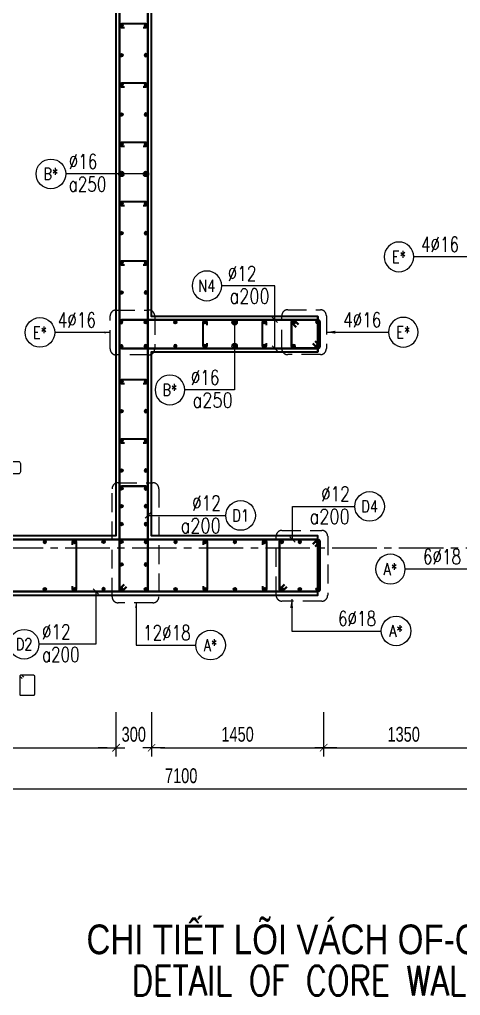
# Model space of a CAD drawing. Header units: millimetres. Extents: x 988833 to 1318015, y -9365 to 47591.
# Drawn here: x 993647 to 997364, y -2887 to 5337 of the extents above; entities that cross this region are included whole.
import ezdxf
from ezdxf.enums import TextEntityAlignment as Align

# ---------------------------------------------------------------- set-up
doc = ezdxf.new("R2010")
doc.units = ezdxf.units.MM
doc.header["$MEASUREMENT"] = 0
doc.linetypes.add('HIDDEN2', pattern=[4.7625, 3.175, -1.5875])
doc.linetypes.add('OF_Grid_1$0$CENTER2', pattern=[1.125, 0.75, -0.125, 0.125, -0.125])
doc.layers.get('0').update_dxf_attribs({"lineweight": 20})
doc.layers.get('Defpoints').update_dxf_attribs({"color": 151, "lineweight": 9})
for name, color, linetype, lineweight in [('KC-LEADER', 153, 'Continuous', 18), ('KC-THEP', 6, 'Continuous', 40), ('NDC_S_ANNO', 7, 'Continuous', 20), ('NDC_S_DIM', 1, 'Continuous', 15), ('NDC_S_ENG TITLE', 3, 'Continuous', 20), ('NDC_S_HIDDEN', 8, 'HIDDEN2', 13), ('NDC_S_LEADER', 1, 'Continuous', 15), ('NDC_S_REBAR', 4, 'Continuous', 35), ('NDC_S_STIRRUP', 4, 'Continuous', 40), ('NDC_S_TEXT SYMBOL', 7, 'Continuous', 20), ('NDC_S_VN TEXT', 7, 'Continuous', 20), ('NDC_S_VN TITLE', 6, 'Continuous', 35), ('NDC_S_WALL', 6, 'Continuous', 35), ('OF_Grid_1$0$NDC_S_AXIS', 5, 'OF_Grid_1$0$CENTER2', 13)]:
    doc.layers.add(name, color=color, linetype=linetype, lineweight=lineweight)
doc.layers.add('Ligature', color=1, linetype='Continuous')
doc.styles.add('NDC_ANNO', font='', dxfattribs={"width": 0.8})
doc.styles.add('NDC_ARIAL', font='arial.ttf', dxfattribs={"width": 0.85})
doc.styles.add('NDC_DIM', font='', dxfattribs={"width": 0.75})
doc.styles.add('NDC_EN TXT', font='romans.shx', dxfattribs={"width": 0.8})
doc.styles.add('NDC_VIE TXT', font='arial.ttf', dxfattribs={"width": 0.8})
doc.styles.get('NDC_ANNO').set_extended_font_data('Dotum')
doc.styles.get('NDC_DIM').set_extended_font_data('Dotum')
doc.dimstyles.new('NDC_1-50', dxfattribs={"dimscale": 50, "dimtxt": 2.5, "dimasz": 1, "dimexe": 1.5, "dimexo": 0, "dimgap": 0.8, "dimtad": 1, "dimdec": 0, "dimdsep": 46, "dimtxsty": 'NDC_ARIAL', "dimblk": 'DIMMARK', "dimcen": 49999.938995, "dimdle": 1.5, "dimclrd": 1, "dimclre": 1, "dimclrt": 3, "dimadec": 0, "dimazin": 0, "dimtfac": 1, "dimtdec": 0, "dimtix": 1, "dimtmove": 2, "dimatfit": 3, "dimfxl": 1, "dimarcsym": 0})
doc.dimstyles.new('NDC_dim_30', dxfattribs={"dimscale": 30, "dimtxt": 2.5, "dimasz": 1.5, "dimexe": 1.5, "dimexo": 2.5, "dimgap": 1, "dimtad": 1, "dimdec": 0, "dimzin": 0, "dimdsep": 46, "dimtxsty": 'NDC_DIM', "dimblk": 'DIMMARK', "dimcen": 0.09, "dimdle": 1.2, "dimclrd": 1, "dimclre": 1, "dimclrt": 3, "dimadec": 0, "dimazin": 0, "dimtfac": 1, "dimtdec": 0, "dimtix": 1, "dimtofl": 0, "dimtmove": 0, "dimatfit": 3, "dimfxl": 6, "dimfxlon": 1, "dimtolj": 1, "dimtzin": 0, "dimarcsym": 0})
doc.dimstyles.new('NDC_dim_50', dxfattribs={"dimscale": 50, "dimtxt": 2.5, "dimasz": 1.5, "dimexe": 1.5, "dimexo": 2.5, "dimgap": 1, "dimtad": 1, "dimdec": 0, "dimzin": 0, "dimdsep": 46, "dimtxsty": 'NDC_DIM', "dimblk": 'DIMMARK', "dimcen": 0.09, "dimdle": 1.2, "dimclrd": 1, "dimclre": 1, "dimclrt": 3, "dimadec": 0, "dimazin": 0, "dimtfac": 1, "dimtdec": 0, "dimtix": 1, "dimtofl": 0, "dimtmove": 0, "dimatfit": 3, "dimfxl": 6, "dimfxlon": 1, "dimtolj": 1, "dimtzin": 0, "dimarcsym": 0})

# ---------------------------------------------------------------- blocks, each defined once
blk = doc.blocks.new('DIMMARK')
at = {"layer": 'NDC_S_DIM', "color": 1}
blk.add_line((-1.5, 0), (1, 0), dxfattribs=at)
at = {"layer": 'NDC_S_DIM', "color": 2, "const_width": 0.1}
blk.add_lwpolyline([(-0.42, -0.42), (0.42, 0.42)], dxfattribs=at)
blk = doc.blocks.new('*U9')
blk.add_circle((2.5, 0), 2.5)
at = {"layer": 'NDC_S_VN TEXT', "color": 3, "style": 'NDC_EN TXT', "width": 0.75}
blk.add_attdef('DK2', text='', height=2.5, dxfattribs=at).set_placement((-0.85, 0.85), align=Align.RIGHT)
at = {"layer": 'NDC_S_VN TEXT', "color": 7, "style": 'NDC_EN TXT', "width": 0.8}
blk.add_attdef('SH3', text='', height=2, dxfattribs=at).set_placement((2.5, 0), align=Align.MIDDLE)
blk = doc.blocks.new('THEP')
at = {"layer": 'KC-LEADER', "color": 6}
blk.add_circle((0, 0), 14, dxfattribs=at)
at = {"layer": 'KC-THEP'}
for p, q in [((-14, 0), (14, 0)), ((9.9, 9.9), (-9.9, -9.9)), ((-9.9, 9.9), (9.9, -9.9)), ((0, 14), (0, -14))]:
    blk.add_line(p, q, dxfattribs=at)
blk = doc.blocks.new('*U11')
blk.add_circle((-2.5, 0), 2.5)
at = {"layer": 'NDC_S_VN TEXT', "color": 3, "style": 'NDC_EN TXT', "width": 0.75}
for tag, p in [('DK1', (0.5, 0.85)), ('KC1', (0.5, -2.97))]:
    blk.add_attdef(tag, p, '', height=2.5, dxfattribs=at)
at = {"layer": 'NDC_S_VN TEXT', "color": 7, "style": 'NDC_EN TXT', "width": 0.8}
blk.add_attdef('SH2', text='', height=2, dxfattribs=at).set_placement((-2.5, 0), align=Align.MIDDLE)
blk = doc.blocks.new('*U10')
blk.add_circle((2.5, 0), 2.5)
at = {"layer": 'NDC_S_VN TEXT', "color": 3, "style": 'NDC_EN TXT'}
for tag, width, p in [('DK2', 0.75, (-0.85, 0.85)), ('KC2', 0.8, (-0.85, -2.97))]:
    blk.add_attdef(tag, text='', height=2.5, dxfattribs=dict(at, width=width)).set_placement(p, align=Align.RIGHT)
at = {"layer": 'NDC_S_VN TEXT', "color": 7, "style": 'NDC_EN TXT', "width": 0.8}
blk.add_attdef('SH3', text='', height=2, dxfattribs=at).set_placement((2.5, 0), align=Align.MIDDLE)
blk = doc.blocks.new('*U247')
at = {"layer": 'KC-THEP', "rotation": 9.668564436380946}
blk.add_blockref('THEP', (0, 100.3), dxfattribs=at)
at = {"layer": 'KC-THEP', "xscale": -1, "rotation": 170.331435563619}
blk.add_blockref('THEP', (0, -100.3), dxfattribs=at)
blk = doc.blocks.new('*U246')
at = {"layer": 'NDC_S_HIDDEN', "color": 0, "linetype": 'ByBlock', "lineweight": -2, "transparency": 16777216}
for p in [(0, 0), (250, 0), (500, 0), (750, 0), (1000, 0), (1250, 0)]:
    blk.add_blockref('*U247', p, dxfattribs=at)
blk = doc.blocks.new('*U13')
blk.add_circle((-2.5, 0), 2.5)
at = {"layer": 'NDC_S_VN TEXT', "color": 3, "style": 'NDC_EN TXT', "width": 0.75}
blk.add_attdef('DK1', (0.5, 0.85), '', height=2.5, dxfattribs=at)
at = {"layer": 'NDC_S_VN TEXT', "color": 7, "style": 'NDC_EN TXT', "width": 0.8}
blk.add_attdef('SH2', text='', height=2, dxfattribs=at).set_placement((-2.5, 0), align=Align.MIDDLE)
blk = doc.blocks.new('*D285')
at = {"layer": 'Defpoints', "color": 0, "transparency": 16777216}
for p in [(991460.3, 485.6), (998560.1, -336), (991460.3, -1148.8)]:
    blk.add_point(p, dxfattribs=at)
at = {"layer": 'NDC_S_DIM', "color": 1, "lineweight": -2, "transparency": 16777216}
for p, q in [((991460.3, -848.8), (991460.3, -1223.8)), ((998560.1, -848.8), (998560.1, -1223.8)), ((998485.1, -1148.8), (991535.3, -1148.8))]:
    blk.add_line(p, q, dxfattribs=at)
at = {"layer": 'NDC_S_DIM', "color": 1, "lineweight": -2, "transparency": 16777216, "xscale": 75, "yscale": 75, "zscale": 75, "rotation": 180}
blk.add_blockref('DIMMARK', (991460.3, -1148.8), dxfattribs=at)
at = {"layer": 'NDC_S_DIM', "color": 1, "lineweight": -2, "transparency": 16777216, "xscale": 75, "yscale": 75, "zscale": 75}
blk.add_blockref('DIMMARK', (998560.1, -1148.8), dxfattribs=at)
at = {"layer": 'NDC_S_DIM', "color": 3, "transparency": 16777216, "insert": (995010.2, -1036.2), "char_height": 125, "attachment_point": 5, "style": 'NDC_DIM'}
blk.add_mtext('\\A1;7100', dxfattribs=at)
blk = doc.blocks.new('*D272')
at = {"layer": 'Defpoints', "color": 0, "ltscale": 200, "transparency": 16777216}
for p in [(994460.3, 985.6), (991760.3, 485.6), (994460.3, -799.6)]:
    blk.add_point(p, dxfattribs=at)
at = {"layer": 'NDC_S_DIM', "color": 1, "lineweight": -2, "ltscale": 200, "transparency": 16777216}
for p, q in [((991760.3, -499.6), (991760.3, -874.6)), ((994460.3, -499.6), (994460.3, -874.6)), ((991835.3, -799.6), (994385.3, -799.6))]:
    blk.add_line(p, q, dxfattribs=at)
at = {"layer": 'NDC_S_DIM', "color": 1, "lineweight": -2, "ltscale": 200, "transparency": 16777216, "xscale": 75, "yscale": 75, "zscale": 75, "rotation": 180}
blk.add_blockref('DIMMARK', (991760.3, -799.6), dxfattribs=at)
at = {"layer": 'NDC_S_DIM', "color": 1, "lineweight": -2, "ltscale": 200, "transparency": 16777216, "xscale": 75, "yscale": 75, "zscale": 75}
blk.add_blockref('DIMMARK', (994460.3, -799.6), dxfattribs=at)
at = {"layer": 'NDC_S_DIM', "color": 3, "ltscale": 200, "transparency": 16777216, "insert": (993110.3, -687), "char_height": 125, "attachment_point": 5, "style": 'NDC_DIM'}
blk.add_mtext('\\A1;2700', dxfattribs=at)
blk = doc.blocks.new('*D273')
at = {"layer": 'Defpoints', "color": 0, "ltscale": 200, "transparency": 16777216}
for p in [(994460.3, 985.6), (994760.3, 985.6), (994760.3, -799.6)]:
    blk.add_point(p, dxfattribs=at)
at = {"layer": 'NDC_S_DIM', "color": 1, "lineweight": -2, "ltscale": 200, "transparency": 16777216}
for p, q in [((994460.3, -499.6), (994460.3, -874.6)), ((994760.3, -499.6), (994760.3, -874.6)), ((994385.3, -799.6), (994310.3, -799.6)), ((994835.3, -799.6), (994910.3, -799.6))]:
    blk.add_line(p, q, dxfattribs=at)
at = {"layer": 'NDC_S_DIM', "color": 1, "lineweight": -2, "ltscale": 200, "transparency": 16777216, "xscale": 75, "yscale": 75, "zscale": 75}
blk.add_blockref('DIMMARK', (994460.3, -799.6), dxfattribs=at)
at = {"layer": 'NDC_S_DIM', "color": 1, "lineweight": -2, "ltscale": 200, "transparency": 16777216, "xscale": 75, "yscale": 75, "zscale": 75, "rotation": 180}
blk.add_blockref('DIMMARK', (994760.3, -799.6), dxfattribs=at)
at = {"layer": 'NDC_S_DIM', "color": 3, "ltscale": 200, "transparency": 16777216, "insert": (994610.3, -687), "char_height": 125, "attachment_point": 5, "style": 'NDC_DIM'}
blk.add_mtext('\\A1;300', dxfattribs=at)
blk = doc.blocks.new('*D274')
at = {"layer": 'Defpoints', "color": 0, "ltscale": 200, "transparency": 16777216}
for p in [(994760.3, 985.6), (996210.3, 985.6), (996210.3, -799.6)]:
    blk.add_point(p, dxfattribs=at)
at = {"layer": 'NDC_S_DIM', "color": 1, "lineweight": -2, "ltscale": 200, "transparency": 16777216}
for p, q in [((994760.3, -499.6), (994760.3, -874.6)), ((996210.3, -499.6), (996210.3, -874.6)), ((994835.3, -799.6), (996135.3, -799.6))]:
    blk.add_line(p, q, dxfattribs=at)
at = {"layer": 'NDC_S_DIM', "color": 1, "lineweight": -2, "ltscale": 200, "transparency": 16777216, "xscale": 75, "yscale": 75, "zscale": 75, "rotation": 180}
blk.add_blockref('DIMMARK', (994760.3, -799.6), dxfattribs=at)
at = {"layer": 'NDC_S_DIM', "color": 1, "lineweight": -2, "ltscale": 200, "transparency": 16777216, "xscale": 75, "yscale": 75, "zscale": 75}
blk.add_blockref('DIMMARK', (996210.3, -799.6), dxfattribs=at)
at = {"layer": 'NDC_S_DIM', "color": 3, "ltscale": 200, "transparency": 16777216, "insert": (995485.3, -687), "char_height": 125, "attachment_point": 5, "style": 'NDC_DIM'}
blk.add_mtext('\\A1;1450', dxfattribs=at)
blk = doc.blocks.new('*D275')
at = {"layer": 'Defpoints', "color": 0, "ltscale": 200, "transparency": 16777216}
for p in [(996210.3, 985.6), (997560.3, 948.4), (997560.3, -799.6)]:
    blk.add_point(p, dxfattribs=at)
at = {"layer": 'NDC_S_DIM', "color": 1, "lineweight": -2, "ltscale": 200, "transparency": 16777216}
for p, q in [((996210.3, -499.6), (996210.3, -874.6)), ((997560.3, -499.6), (997560.3, -874.6)), ((996285.3, -799.6), (997485.3, -799.6))]:
    blk.add_line(p, q, dxfattribs=at)
at = {"layer": 'NDC_S_DIM', "color": 1, "lineweight": -2, "ltscale": 200, "transparency": 16777216, "xscale": 75, "yscale": 75, "zscale": 75, "rotation": 180}
blk.add_blockref('DIMMARK', (996210.3, -799.6), dxfattribs=at)
at = {"layer": 'NDC_S_DIM', "color": 1, "lineweight": -2, "ltscale": 200, "transparency": 16777216, "xscale": 75, "yscale": 75, "zscale": 75}
blk.add_blockref('DIMMARK', (997560.3, -799.6), dxfattribs=at)
at = {"layer": 'NDC_S_DIM', "color": 3, "ltscale": 200, "transparency": 16777216, "insert": (996885.3, -687), "char_height": 125, "attachment_point": 5, "style": 'NDC_DIM'}
blk.add_mtext('\\A1;1350', dxfattribs=at)
blk = doc.blocks.new('Drawing name_symbol')
at = {"layer": 'NDC_S_ENG TITLE', "style": 'NDC_EN TXT', "width": 0.8}
blk.add_attdef('SECTDET1', text='', height=5, dxfattribs=at).set_placement((0, 1.01), align=Align.CENTER)
at = {"layer": 'NDC_S_TEXT SYMBOL', "lineweight": 25, "style": 'NDC_ANNO', "width": 0.8}
blk.add_attdef('SSCALE', text='', height=2.5, dxfattribs=at).set_placement((0, -4), align=Align.CENTER)
at = {"layer": 'NDC_S_VN TITLE', "style": 'NDC_VIE TXT', "width": 0.8}
blk.add_attdef('SECTDET2', text='', height=5, dxfattribs=at).set_placement((0, 7.97), align=Align.CENTER)

msp = doc.modelspace()

# ---------------------------------------------------------------- linework, layer by layer
at = {"layer": 'Ligature', "elevation": 0}
msp.add_lwpolyline([(993487, 1612.5), (993637.3, 1612.5, -0.414214), (993654.9, 1594.9), (993654.9, 1525.8, -0.414214), (993637.3, 1508.2), (993149.1, 1508.2)], format="xyb", dxfattribs=at)
at = {"layer": 'Ligature'}
msp.add_lwpolyline([(993669.8, -216.2), (993653.9, -200.3, -0.668179), (993659.6, -186.3), (993764.3, -186.3, -0.414214), (993772.4, -194.5), (993772.4, -351.6, -0.414214), (993764.3, -359.8), (993659.6, -359.8, -0.414214), (993651.5, -351.6), (993651.5, -194.5, -0.668179), (993665.4, -188.7), (993681.4, -204.7)], format="xyb", dxfattribs=at)
at = {"layer": 'NDC_S_HIDDEN', "ltscale": 50}
for points in [[(994461, 2888.5), (994736.9, 2888.5, -0.414214), (994786.9, 2838.5), (994786.9, 2561, -0.414214), (994736.9, 2511), (994461, 2511, -0.414214), (994411, 2561), (994411, 2838.5, -0.414214)], [(995907.5, 2890.7), (996183.4, 2890.7, -0.414214), (996233.4, 2840.7), (996233.4, 2563.2, -0.414214), (996183.4, 2513.2), (995907.5, 2513.2, -0.414214), (995857.5, 2563.2), (995857.5, 2840.7, -0.414214)], [(994771.8, 422.2), (994477.4, 422.2, -0.414214), (994427.4, 472.2), (994427.4, 1383.2, -0.414214), (994477.4, 1433.2), (994771.8, 1433.2, -0.414214), (994821.8, 1383.2), (994821.8, 472.2, -0.414214)], [(995859.5, 1031.8), (996194.7, 1031.8, -0.414214), (996244.7, 981.8), (996244.7, 485.6, -0.414214), (996194.7, 435.6), (995859.5, 435.6, -0.414214), (995809.5, 485.6), (995809.5, 981.8, -0.414214)]]:
    msp.add_lwpolyline(points, format="xyb", close=True, dxfattribs=at)
at = {"layer": 'NDC_S_REBAR'}
for points in [[(994688, 5270.6), (994713, 5270.6, 1), (994713, 5300.6), (994506, 5300.6, 1), (994506, 5270.6), (994531, 5270.6)], [(994688, 4770.6), (994713, 4770.6, 1), (994713, 4800.6), (994506, 4800.6, 1), (994506, 4770.6), (994531, 4770.6)], [(994688, 4270.6), (994713, 4270.6, 1), (994713, 4300.6), (994506, 4300.6, 1), (994506, 4270.6), (994531, 4270.6)], [(994688, 3770.6), (994713, 3770.6, 1), (994713, 3800.6), (994506, 3800.6, 1), (994506, 3770.6), (994531, 3770.6)], [(994688, 3270.6), (994713, 3270.6, 1), (994713, 3300.6), (994506, 3300.6, 1), (994506, 3270.6), (994531, 3270.6)], [(995225.5, 2610.9), (995225.5, 2585.9, -1), (995195.5, 2585.9), (995195.5, 2785.9, -1), (995225.5, 2785.9), (995225.5, 2760.9)], [(995725.5, 2610.9), (995725.5, 2585.9, -1), (995695.5, 2585.9), (995695.5, 2785.9, -1), (995725.5, 2785.9), (995725.5, 2760.9)], [(994688, 2270.6), (994713, 2270.6, 1), (994713, 2300.6), (994506, 2300.6, 1), (994506, 2270.6), (994531, 2270.6)], [(994688, 1770.6), (994713, 1770.6, 1), (994713, 1800.6), (994506, 1800.6, 1), (994506, 1770.6), (994531, 1770.6)], [(994095.1, 910.6), (994095.1, 935.6, -1), (994125.1, 935.6), (994125.1, 535.6, -1), (994095.1, 535.6), (994095.1, 560.6)], [(995198, 910.6), (995198, 935.6, -1), (995228, 935.6), (995228, 535.6, -1), (995198, 535.6), (995198, 560.6)], [(995698, 910.6), (995698, 935.6, -1), (995728, 935.6), (995728, 535.6, -1), (995698, 535.6), (995698, 560.6)]]:
    msp.add_lwpolyline(points, format="xyb", dxfattribs=at)
at = {"layer": 'NDC_S_STIRRUP'}
for points in [[(994529.5, 575.6), (994489.5, 535.6, 0.414214), (994509.5, 515.6), (994709.5, 515.6, 0.414214), (994729.5, 535.6), (994729.5, 12835.6, 0.414214), (994709.5, 12855.6), (994509.5, 12855.6, 0.414214), (994489.5, 12835.6), (994489.5, 535.6, 0.414214), (994509.5, 515.6), (994549.5, 555.6)], [(996119.5, 2605.6), (996159.5, 2565.6, 0.414214), (996179.5, 2585.6), (996179.5, 2785.6, 0.414214), (996159.5, 2805.6), (994509.5, 2805.6, 0.414214), (994489.5, 2785.6), (994489.5, 2585.6, 0.414358), (994509.5, 2565.6), (996159.5, 2565.6, 0.414214), (996179.5, 2585.6), (996139.5, 2625.6)], [(995979.5, 2745.6), (995939.5, 2785.6, -0.414214), (995959.5, 2805.6), (996159.5, 2805.6, -0.414214), (996179.5, 2785.6), (996179.5, 2587.8, -0.414214), (996159.5, 2567.8), (995959.5, 2567.8, -0.414214), (995939.5, 2587.8), (995939.5, 2785.6, -0.414214), (995959.5, 2805.6), (995999.5, 2765.6)], [(994529.5, 575.6), (994489.5, 535.6, 0.414214), (994509.5, 515.6), (994709.5, 515.6, 0.414214), (994729.5, 535.6), (994729.5, 1384.2, 0.414214), (994709.5, 1404.2), (994509.5, 1404.2, 0.414214), (994489.5, 1384.2), (994489.5, 535.6, 0.414214), (994509.5, 515.6), (994549.5, 555.6)], [(996119.5, 915.6), (996159.5, 955.6, -0.414214), (996179.5, 935.6), (996179.5, 535.6, -0.414214), (996159.5, 515.6), (991509.5, 515.6, -0.414214), (991489.5, 535.6), (991489.5, 935.6, -0.414214), (991509.5, 955.6), (996159.5, 955.6, -0.414214), (996179.5, 935.6), (996139.5, 895.6)], [(995879.5, 575.6), (995839.5, 535.6, 0.414214), (995859.5, 515.6), (996159.5, 515.6, 0.414214), (996179.5, 535.6), (996179.5, 935.6, 0.414214), (996159.5, 955.6), (995859.5, 955.6, 0.414214), (995839.5, 935.6), (995839.5, 535.6, 0.414214), (995859.5, 515.6), (995899.5, 555.6)]]:
    msp.add_lwpolyline(points, format="xyb", dxfattribs=at)
at = {"layer": 'NDC_S_WALL'}
for points in [[(994460.3, 12385.6), (994460.3, 985.6), (991760.3, 985.6), (991760.3, 985.6), (991760.3, 1635.6), (991460.3, 1635.6)], [(991460.3, 1635.6), (991460.3, 485.6), (991460.3, 485.6), (996160.3, 485.6), (996160.3, 485.6), (996160.3, 985.6), (996160.3, 985.6), (994760.3, 985.6), (994760.3, 2535.6), (994760.3, 2535.6), (996160.3, 2535.6), (996160.3, 2835.6), (994760.3, 2835.6), (994760.3, 2835.6), (994760.3, 9885.6)], [(996160.3, 2835.6), (996160.3, 2535.6)]]:
    msp.add_lwpolyline(points, dxfattribs=at)
at = {"layer": 'OF_Grid_1$0$NDC_S_AXIS', "ltscale": 500}
msp.add_line((989533.1, 885.6), (1005383.4, 885.6), dxfattribs=at)

# ---------------------------------------------------------------- block references
at = {"layer": 'KC-THEP'}
for p, rotation in [((994506, 5285.6), 189.6685644363809), ((994506, 5035.6), 189.6685644363809), ((994506, 4785.6), 189.6685644363809), ((994506, 4535.6), 189.6685644363809), ((994506, 4285.6), 189.6685644363809), ((994506, 4035.6), 189.6685644363809), ((994506, 3785.6), 189.6685644363809), ((994506, 3535.6), 189.6685644363809), ((994506, 3285.6), 189.6685644363809), ((994506, 3035.6), 189.6685644363809), ((996159.5, 2785.6), 9.668564436380946), ((994503.5, 2585.3), 189.6685644363809), ((994506, 2285.6), 189.6685644363809), ((994506, 2035.6), 189.6685644363809), ((994506, 1785.6), 189.6685644363809), ((994506, 1535.6), 189.6685644363809), ((994506, 1385.6), 189.6685644363809), ((994506, 1235.6), 189.6685644363809), ((994506, 1085.6), 189.6685644363809), ((994356, 935.6), 189.6685644363809), ((994506, 935.6), 189.6685644363809), ((994506, 744.9), 189.6685644363809), ((993860.1, 535.6), 9.668564436380946), ((994110.1, 535.6), 9.668564436380946), ((994713, 535.6), 9.668564436380946), ((994963, 535.6), 9.668564436380946), ((995213, 535.6), 9.668564436380946), ((995463, 535.6), 9.668564436380946), ((995713, 535.6), 9.668564436380946), ((995859.5, 535.6), 9.668564436380946), ((996009.5, 535.6), 9.668564436380946), ((996159.5, 535.6), 9.668564436380946)]:
    msp.add_blockref('THEP', p, dxfattribs=dict(at, rotation=rotation))
at = {"layer": 'KC-THEP', "xscale": -1}
for p, rotation in [((994713, 5285.6), 170.331435563619), ((994713, 5035.6), 170.331435563619), ((994713, 4785.6), 170.331435563619), ((994713, 4535.6), 170.331435563619), ((994713, 4285.6), 170.331435563619), ((994713, 4035.6), 170.331435563619), ((994713, 3785.6), 170.331435563619), ((994713, 3535.6), 170.331435563619), ((994713, 3285.6), 170.331435563619), ((994713, 3035.6), 170.331435563619), ((994503.5, 2785.9), 350.3314355636191), ((996159.5, 2585), 170.331435563619), ((994713, 2285.6), 170.331435563619), ((994713, 2035.6), 170.331435563619), ((994713, 1785.6), 170.331435563619), ((994713, 1535.6), 170.331435563619), ((994713, 1385.6), 170.331435563619), ((994713, 1235.6), 170.331435563619), ((994713, 1085.6), 170.331435563619), ((993860.1, 935.6), 170.331435563619), ((994110.1, 935.6), 170.331435563619), ((994713, 935.6), 170.331435563619), ((994963, 935.6), 170.331435563619), ((995213, 935.6), 170.331435563619), ((995463, 935.6), 170.331435563619), ((995713, 935.6), 170.331435563619), ((995859.5, 935.6), 170.331435563619), ((996009.5, 935.6), 170.331435563619), ((996159.5, 935.6), 170.331435563619), ((994713, 744.9), 170.331435563619), ((994356, 535.6), 350.3314355636191), ((994506, 535.6), 350.3314355636191)]:
    msp.add_blockref('THEP', p, dxfattribs=dict(at, rotation=rotation))
at = {"layer": 'NDC_S_ANNO'}
ref = msp.add_blockref('Drawing name_symbol', (997486.5, -2937.8), dxfattribs=dict(at, xscale=50, yscale=50, zscale=50))
ref.add_attrib('SECTDET1', 'DETAIL OF CORE WALL OF-CW4+CW5+CW7', dxfattribs={"layer": 'NDC_S_ENG TITLE', "height": 250, "style": 'NDC_EN TXT', "width": 0.8}).set_placement((997486.5, -2887.2), align=Align.CENTER)
ref.add_attrib('SECTDET2', 'CHI TIẾT LÕI VÁCH OF-CW4+CW5+CW7 TẦNG 5F', dxfattribs={"layer": 'NDC_S_VN TITLE', "height": 250, "style": 'NDC_VIE TXT', "width": 0.8}).set_placement((997486.5, -2539.3), align=Align.CENTER)
at = {"layer": 'NDC_S_HIDDEN'}
msp.add_blockref('*U246', (994710.5, 2685.6), dxfattribs=at)
at = {"layer": 'NDC_S_VN TEXT', "xscale": 50, "yscale": 50, "zscale": 50}
for name, p, values in [('*U11', (994037, 4035.6), {'SH2': 'B*', 'DK1': '%%C16', 'KC1': 'a250'}), ('*U13', (993944.6, 2699.8), {'SH2': 'E*', 'DK1': '4%%C16'}), ('*U10', (996473.3, 1234.3), {'SH3': 'D4', 'DK2': '%%C12', 'KC2': 'a200'}), ('*U10', (995386.2, 1157.6), {'SH3': 'D1', 'DK2': '%%C12', 'KC2': 'a200'}), ('*U9', (996695.7, 184.1), {'SH3': 'A*', 'DK2': '6%%C18'}), ('*U11', (993811.1, 72.4), {'SH2': 'D2', 'DK1': '%%C12', 'KC1': 'a200'}), ('*U9', (995132.7, 65.3), {'SH3': 'A*', 'DK2': '12%%C18'})]:
    msp.add_blockref(name, p, dxfattribs=at).add_auto_attribs(values)
at = {"layer": 'NDC_S_VN TEXT'}
ref = msp.add_blockref('*U9', (996970.6, 3337), dxfattribs=dict(at, xscale=-50, yscale=50, zscale=50))
ref.add_attrib('SH3', 'E*', dxfattribs={"color": 7, "height": 100, "style": 'NDC_EN TXT', "width": 0.8}).set_placement((996845.6, 3337), align=Align.MIDDLE)
ref.add_attrib('DK2', '4%%C16', dxfattribs={"color": 3, "height": 125, "style": 'NDC_EN TXT', "width": 0.75}).set_placement((997352.4, 3379.3), align=Align.RIGHT)
ref = msp.add_blockref('*U10', (995351.4, 3092.5), dxfattribs=dict(at, xscale=-50, yscale=50, zscale=50))
ref.add_attrib('SH3', 'N4', dxfattribs={"color": 7, "height": 100, "style": 'NDC_EN TXT', "width": 0.8}).set_placement((995226.4, 3092.5), align=Align.MIDDLE)
ref.add_attrib('DK2', '%%C12', dxfattribs={"color": 3, "height": 125, "style": 'NDC_EN TXT', "width": 0.75}).set_placement((995643.9, 3134.7), align=Align.RIGHT)
ref.add_attrib('KC2', 'a200', dxfattribs={"color": 3, "height": 125, "style": 'NDC_EN TXT', "width": 0.8}).set_placement((995755.8, 2943.8), align=Align.RIGHT)
ref = msp.add_blockref('*U13', (996757.3, 2702), dxfattribs=dict(at, xscale=-50, yscale=50, zscale=50))
ref.add_attrib('SH2', 'E*', dxfattribs={"color": 7, "height": 100, "style": 'NDC_EN TXT', "width": 0.8}).set_placement((996882.3, 2702), align=Align.MIDDLE)
ref.add_attrib('DK1', '4%%C16', (996375.1, 2744.2), dxfattribs={"color": 3, "height": 125, "style": 'NDC_EN TXT', "width": 0.75})
ref = msp.add_blockref('*U10', (995039.9, 2215.6), dxfattribs=dict(at, xscale=-50, yscale=50, zscale=50))
ref.add_attrib('SH3', 'B*', dxfattribs={"color": 7, "height": 100, "style": 'NDC_EN TXT', "width": 0.8}).set_placement((994914.9, 2215.6), align=Align.MIDDLE)
ref.add_attrib('DK2', '%%C16', dxfattribs={"color": 3, "height": 125, "style": 'NDC_EN TXT', "width": 0.75}).set_placement((995332.4, 2257.9), align=Align.RIGHT)
ref.add_attrib('KC2', 'a250', dxfattribs={"color": 3, "height": 125, "style": 'NDC_EN TXT', "width": 0.8}).set_placement((995444.3, 2067), align=Align.RIGHT)
ref = msp.add_blockref('*U9', (996898.3, 705.8), dxfattribs=dict(at, xscale=-50, yscale=50, zscale=50))
ref.add_attrib('SH3', 'A*', dxfattribs={"color": 7, "height": 100, "style": 'NDC_EN TXT', "width": 0.8}).set_placement((996773.3, 705.8), align=Align.MIDDLE)
ref.add_attrib('DK2', '6%%C18', dxfattribs={"color": 3, "height": 125, "style": 'NDC_EN TXT', "width": 0.75}).set_placement((997369.3, 748), align=Align.RIGHT)

# ---------------------------------------------------------------- dimensions: what is measured, and where the dimension line sits
at = {"layer": 'NDC_S_DIM', "ltscale": 200}
for base, p1, p2, picture, middle in [((994460.3, -799.6), (991760.3, 485.6), (994460.3, 985.6), '*D272', (993110.3, -687)), ((994760.3, -799.6), (994460.3, 985.6), (994760.3, 985.6), '*D273', (994610.3, -687)), ((996210.3, -799.6), (994760.3, 985.6), (996210.3, 985.6), '*D274', (995485.3, -687)), ((997560.3, -799.6), (996210.3, 985.6), (997560.3, 948.4), '*D275', (996885.3, -687))]:
    dim = msp.add_linear_dim(base=base, p1=p1, p2=p2, angle=180, dimstyle='NDC_dim_50', override={"dimtmove": 1}, dxfattribs=at)
    dim.commit()
    dim.dimension.update_dxf_attribs({"geometry": picture, "text_midpoint": middle})
at = {"layer": 'NDC_S_DIM'}
dim = msp.add_linear_dim(base=(991460.3, -1148.8), p1=(998560.1, -336), p2=(991460.3, 485.6), angle=180, dimstyle='NDC_dim_50', override={"dimtmove": 1}, dxfattribs=at)
dim.commit()
dim.dimension.update_dxf_attribs({"geometry": '*D285', "text_midpoint": (995010.2, -1036.2)})

# ---------------------------------------------------------------- leaders
at = {"layer": 'NDC_S_LEADER'}
for points, dimstyle, override in [([(994713, 4035.6), (994037, 4035.6)], 'NDC_dim_30', {"dimtad": 0, "dimldrblk": 'Origin'}), ([(994506, 4035.6), (994037, 4035.6)], 'NDC_dim_30', {"dimtad": 0, "dimldrblk": 'Origin'}), ([(997509.5, 3336.9), (996970.6, 3336.9)], 'NDC_dim_50', {"dimgap": 1, "dimtad": 0}), ([(995798.8, 2565.6), (995798.8, 3092.3), (995351.4, 3092.3)], 'NDC_dim_30', {"dimgap": 1, "dimtad": 0, "dimldrblk": 'Oblique'}), ([(995798.8, 2805.6), (995798.8, 3092.3), (995351.4, 3092.3)], 'NDC_dim_30', {"dimtad": 0, "dimldrblk": 'Oblique'}), ([(995460.5, 2785.3), (995460.5, 2215.4), (995039.9, 2215.4)], 'NDC_dim_30', {"dimgap": 1, "dimtad": 0, "dimldrblk": 'Origin'}), ([(996233.4, 2702), (996757.3, 2702)], 'NDC_dim_50', {"dimgap": 1, "dimtad": 0}), ([(995460.5, 2585.3), (995460.5, 2215.4), (995039.9, 2215.4)], 'NDC_dim_30', {"dimgap": 1, "dimtad": 0, "dimldrblk": 'Origin'}), ([(995948.9, 955.6), (995948.9, 1234.3), (996473.3, 1234.3)], 'NDC_dim_30', {"dimtad": 0, "dimldrblk": 'Oblique'}), ([(994729.5, 1157.6), (995386.2, 1157.6)], 'NDC_dim_30', {"dimtad": 0, "dimldrblk": 'Oblique'}), ([(997526.6, 705.8), (996898.3, 705.8)], 'NDC_dim_50', {"dimgap": 1, "dimtad": 0}), ([(994289.6, 515.6), (994289.6, 72.4), (993811.1, 72.4)], 'NDC_dim_30', {"dimtad": 0, "dimldrblk": 'Oblique'}), ([(994629, 422.2), (994629, 65.3), (995132.7, 65.3)], 'NDC_dim_30', {"dimtad": 0}), ([(995941.2, 452.4), (995941.2, 183.9), (996695.7, 183.9)], 'NDC_dim_50', {"dimgap": 1, "dimtad": 0})]:
    msp.add_leader(points, dimstyle=dimstyle, override=override, dxfattribs=at)
msp.add_leader([(994413.2, 2699.8), (993944.6, 2699.8)], dimstyle='NDC_1-50', dxfattribs=at)

doc.saveas('drawing.dxf')
